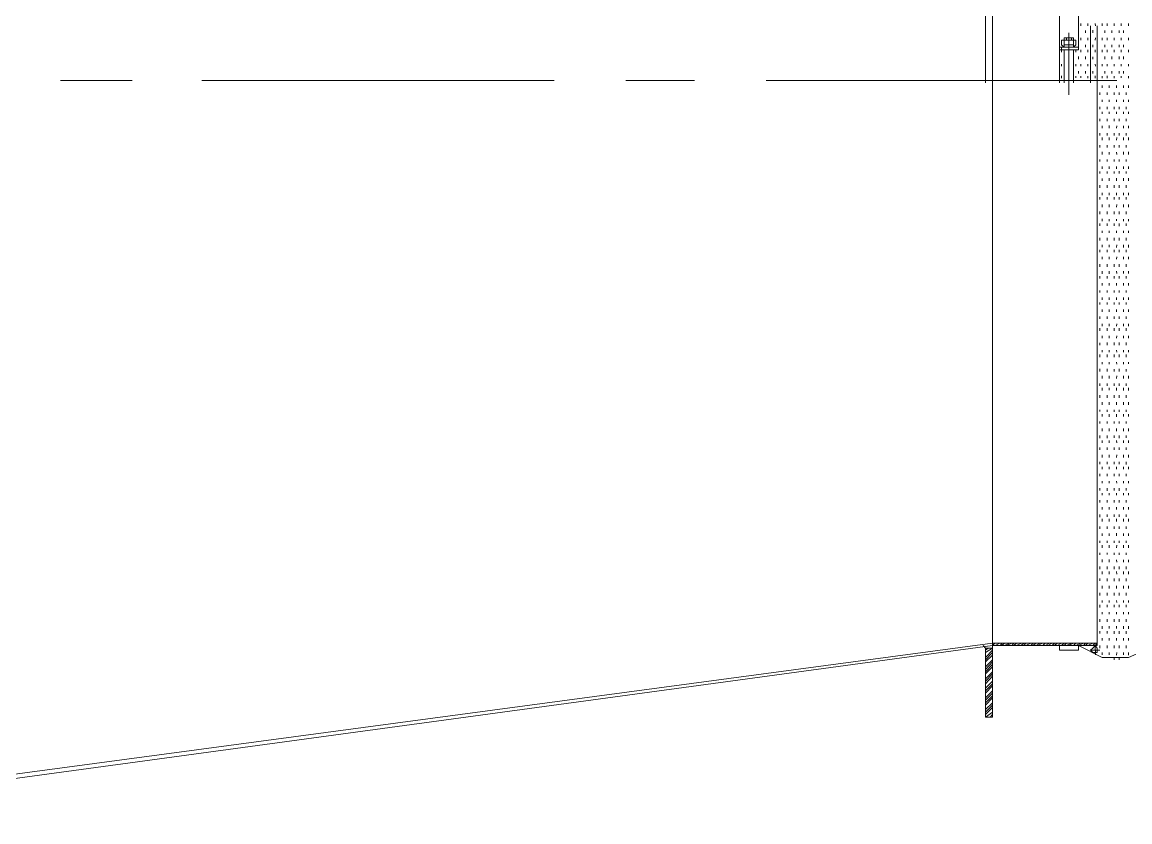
# Model space of a CAD drawing. Header units: centimetres. Extents: x -9345 to 11316, y -7197 to -3465.
# Drawn here: x 6477.5 to 6635.6, y -6423.5 to -6309.4 of the extents above; entities that cross this region are included whole.
import ezdxf

# ---------------------------------------------------------------- set-up
doc = ezdxf.new("R2010")
doc.units = ezdxf.units.CM
doc.layers.add('EXF', color=22, linetype='Continuous', lineweight=9)
doc.layers.add('exf çizimi_dwg', color=8, linetype='Continuous', lineweight=9)

# ---------------------------------------------------------------- blocks, each defined once
blk = doc.blocks.new('exf çizimi_dwg-1497134-_123_30 TEKNİK KAT _ TECHNICAL LEVEL')
at = {"layer": 'EXF', "color": 8}
for p, q in [((-0.8151, 0.6651), (-0.8186, 0.6652)), ((-0.8078, 0.6785), (-0.8114, 0.6785)), ((-0.8079, 0.6714), (-0.8114, 0.6714)), ((-0.7981, 0.6649), (-0.8016, 0.6649)), ((-0.7979, 0.6748), (-0.8015, 0.6749)), ((-0.7874, 0.6711), (-0.7909, 0.6712)), ((-0.7873, 0.6782), (-0.7908, 0.6783)), ((-0.7775, 0.6646), (-0.7811, 0.6647)), ((-0.7774, 0.6746), (-0.781, 0.6746)), ((-0.7704, 0.6709), (-0.7739, 0.6709)), ((-0.7703, 0.678), (-0.7738, 0.6781)), ((-0.7605, 0.6644), (-0.764, 0.6645)), ((-0.7604, 0.6744), (-0.7639, 0.6744)), ((-0.7505, 0.6707), (-0.7534, 0.6707)), ((-0.7504, 0.6778), (-0.7533, 0.6778)), ((-0.74, 0.6642), (-0.7435, 0.6642)), ((-0.7399, 0.6741), (-0.7434, 0.6741)), ((-0.7335, 0.6705), (-0.7364, 0.6705)), ((-0.7334, 0.6776), (-0.7363, 0.6776)), ((-0.723, 0.664), (-0.7265, 0.664)), ((-0.7228, 0.6739), (-0.7264, 0.6739)), ((-0.7129, 0.6773), (-0.7165, 0.6773)), ((-0.713, 0.6702), (-0.7165, 0.6702)), ((-0.7023, 0.6736), (-0.7059, 0.6737)), ((-0.6924, 0.6699), (-0.696, 0.67)), ((-0.6924, 0.6771), (-0.6959, 0.6771)), ((-0.6853, 0.6734), (-0.6889, 0.6735)), ((-0.6755, 0.6697), (-0.679, 0.6698)), ((-0.6754, 0.6768), (-0.6789, 0.6769)), ((-0.6655, 0.6732), (-0.6683, 0.6732)), ((-0.6549, 0.6695), (-0.6584, 0.6695)), ((-0.6548, 0.6766), (-0.6583, 0.6766)), ((-0.6485, 0.673), (-0.6513, 0.673)), ((-0.6378, 0.6764), (-0.6414, 0.6764)), ((-0.6379, 0.6693), (-0.6414, 0.6693)), ((-0.6279, 0.6727), (-0.6315, 0.6728)), ((-0.6173, 0.669), (-0.6209, 0.6691)), ((-0.6173, 0.6761), (-0.6208, 0.6762)), ((-0.6109, 0.6725), (-0.6145, 0.6726)), ((-0.6004, 0.6688), (-0.6039, 0.6688)), ((-0.6003, 0.6759), (-0.6038, 0.676)), ((-0.5904, 0.6723), (-0.5939, 0.6723)), ((-0.5805, 0.6686), (-0.5834, 0.6686)), ((-0.5804, 0.6757), (-0.5833, 0.6757)), ((-0.5734, 0.672), (-0.5769, 0.6721)), ((-0.5635, 0.6683), (-0.5663, 0.6684)), ((-0.5634, 0.6755), (-0.5662, 0.6755)), ((-0.5528, 0.6718), (-0.5564, 0.6718)), ((-0.543, 0.6681), (-0.5465, 0.6681)), ((-0.5429, 0.6752), (-0.5464, 0.6752)), ((-0.5358, 0.6716), (-0.5394, 0.6716)), ((-0.526, 0.6679), (-0.5295, 0.6679)), ((-0.5259, 0.675), (-0.5294, 0.675)), ((-0.5153, 0.6713), (-0.5188, 0.6714)), ((-0.5053, 0.6747), (-0.5089, 0.6748)), ((-0.5054, 0.6676), (-0.5089, 0.6677)), ((-0.4983, 0.6711), (-0.5018, 0.6712)), ((-0.4884, 0.6674), (-0.492, 0.6675)), ((-0.4883, 0.6745), (-0.4919, 0.6746)), ((-0.4785, 0.6709), (-0.4813, 0.6709)), ((-0.4679, 0.6672), (-0.4714, 0.6672)), ((-0.4678, 0.6743), (-0.4713, 0.6743)), ((-0.4615, 0.6707), (-0.4643, 0.6707)), ((-0.4509, 0.667), (-0.4544, 0.667)), ((-0.4508, 0.6741), (-0.4543, 0.6741)), ((-0.4409, 0.6704), (-0.4444, 0.6705)), ((-0.4303, 0.6667), (-0.4339, 0.6667)), ((-0.4303, 0.6738), (-0.4338, 0.6739)), ((-0.4239, 0.6702), (-0.4275, 0.6702)), ((-0.4133, 0.6665), (-0.4169, 0.6665)), ((-0.4132, 0.6736), (-0.4168, 0.6736)), ((-0.4034, 0.6699), (-0.4069, 0.67)), ((-0.3935, 0.6662), (-0.3963, 0.6663)), ((-0.3934, 0.6734), (-0.3962, 0.6734)), ((-0.3828, 0.6697), (-0.3864, 0.6697)), ((-0.3764, 0.6731), (-0.3793, 0.6732)), ((-0.3765, 0.666), (-0.3793, 0.6661)), ((-0.3658, 0.6695), (-0.3694, 0.6695)), ((-0.3559, 0.6658), (-0.3595, 0.6658)), ((-0.3558, 0.6729), (-0.3594, 0.6729)), ((-0.3453, 0.6692), (-0.3488, 0.6693)), ((-0.3389, 0.6656), (-0.3425, 0.6656)), ((-0.3389, 0.6727), (-0.3424, 0.6727)), ((-0.3283, 0.669), (-0.3318, 0.6691)), ((-0.3184, 0.6653), (-0.322, 0.6654)), ((-0.3183, 0.6724), (-0.3219, 0.6725)), ((-0.3085, 0.6688), (-0.3113, 0.6688)), ((-0.3014, 0.6651), (-0.3049, 0.6652)), ((-0.3013, 0.6722), (-0.3048, 0.6723)), ((-0.2914, 0.6686), (-0.2943, 0.6686)), ((-0.2809, 0.6649), (-0.2844, 0.6649)), ((-0.2808, 0.672), (-0.2843, 0.672)), ((-0.2709, 0.6683), (-0.2744, 0.6683)), ((-0.2638, 0.6646), (-0.2674, 0.6647)), ((-0.2638, 0.6718), (-0.2673, 0.6718)), ((-0.2539, 0.6681), (-0.2574, 0.6681)), ((-0.2433, 0.6644), (-0.2469, 0.6644)), ((-0.2432, 0.6715), (-0.2468, 0.6715)), ((-0.2334, 0.6678), (-0.2369, 0.6679)), ((-0.2263, 0.6642), (-0.2299, 0.6642)), ((-0.2262, 0.6713), (-0.2298, 0.6713)), ((-0.2164, 0.6676), (-0.2199, 0.6677)), ((-0.2065, 0.6639), (-0.2093, 0.664)), ((-0.2064, 0.671), (-0.2092, 0.6711)), ((-0.1958, 0.6674), (-0.1993, 0.6674)), ((-0.1894, 0.6708), (-0.1922, 0.6709)), ((-0.1788, 0.6672), (-0.1823, 0.6672)), ((-0.1688, 0.6706), (-0.1724, 0.6706)), ((-0.1582, 0.6669), (-0.1618, 0.667)), ((-0.1518, 0.6704), (-0.1554, 0.6704)), ((-0.1413, 0.6667), (-0.1448, 0.6667)), ((-0.1313, 0.6701), (-0.1348, 0.6702)), ((-0.1214, 0.6665), (-0.1243, 0.6665)), ((-0.1143, 0.6699), (-0.1178, 0.6699)), ((-0.1044, 0.6662), (-0.1072, 0.6663)), ((-0.0937, 0.6697), (-0.0973, 0.6697)), ((-0.0839, 0.666), (-0.0874, 0.666)), ((-0.0732, 0.6694), (-0.0768, 0.6694)), ((-0.0669, 0.6658), (-0.0704, 0.6658)), ((-0.0562, 0.6692), (-0.0597, 0.6692)), ((-0.0463, 0.6655), (-0.0499, 0.6656)), ((-0.0364, 0.6689), (-0.0392, 0.669)), ((-0.0293, 0.6653), (-0.0329, 0.6654)), ((-0.0194, 0.6687), (-0.0222, 0.6688)), ((-0.0088, 0.6651), (-0.0123, 0.6651)), ((0.0012, 0.6685), (-0.0024, 0.6685)), ((0.0146, 0.6683), (0.0118, 0.6683)), ((0.0316, 0.6681), (0.0288, 0.6681)), ((0.0522, 0.6678), (0.0486, 0.6679)), ((0.0692, 0.6676), (0.0657, 0.6677)), ((0.0897, 0.6674), (0.0862, 0.6674)), ((-0.8151, 0.658), (-0.8187, 0.658)), ((-0.8082, 0.6508), (-0.8117, 0.6509)), ((-0.808, 0.6615), (-0.8116, 0.6615)), ((-0.7982, 0.6578), (-0.8017, 0.6578)), ((-0.7876, 0.6506), (-0.7912, 0.6506)), ((-0.7875, 0.6612), (-0.791, 0.6612)), ((-0.7776, 0.6575), (-0.7812, 0.6576)), ((-0.7706, 0.6504), (-0.7741, 0.6504)), ((-0.7705, 0.661), (-0.774, 0.661)), ((-0.7606, 0.6573), (-0.7641, 0.6574)), ((-0.7508, 0.6501), (-0.7536, 0.6502)), ((-0.7506, 0.6607), (-0.7535, 0.6608)), ((-0.7401, 0.6571), (-0.7436, 0.6571)), ((-0.7338, 0.6499), (-0.7366, 0.65)), ((-0.7337, 0.6605), (-0.7365, 0.6606)), ((-0.7231, 0.6569), (-0.7266, 0.6569)), ((-0.7132, 0.6497), (-0.7168, 0.6497)), ((-0.7131, 0.6603), (-0.7167, 0.6603)), ((-0.7025, 0.6566), (-0.7061, 0.6567)), ((-0.7024, 0.6637), (-0.706, 0.6638)), ((-0.6927, 0.6494), (-0.6962, 0.6495)), ((-0.6926, 0.66), (-0.6961, 0.6601)), ((-0.6855, 0.6564), (-0.6891, 0.6564)), ((-0.6855, 0.6635), (-0.689, 0.6636)), ((-0.6757, 0.6492), (-0.6792, 0.6493)), ((-0.6756, 0.6598), (-0.6791, 0.6599)), ((-0.6657, 0.6562), (-0.6685, 0.6562)), ((-0.6656, 0.6633), (-0.6684, 0.6633)), ((-0.6551, 0.649), (-0.6587, 0.649)), ((-0.655, 0.6596), (-0.6585, 0.6596)), ((-0.6487, 0.6559), (-0.6515, 0.656)), ((-0.6486, 0.6631), (-0.6514, 0.6631)), ((-0.6382, 0.6487), (-0.6417, 0.6488)), ((-0.638, 0.6593), (-0.6416, 0.6594)), ((-0.6282, 0.6557), (-0.6317, 0.6557)), ((-0.6281, 0.6628), (-0.6316, 0.6628)), ((-0.6176, 0.6485), (-0.6211, 0.6485)), ((-0.6175, 0.6591), (-0.621, 0.6591)), ((-0.6111, 0.6555), (-0.6147, 0.6555)), ((-0.611, 0.6626), (-0.6146, 0.6626)), ((-0.6006, 0.6483), (-0.6041, 0.6483)), ((-0.6005, 0.6589), (-0.604, 0.6589)), ((-0.5906, 0.6552), (-0.5941, 0.6553)), ((-0.5905, 0.6623), (-0.594, 0.6624)), ((-0.5808, 0.648), (-0.5836, 0.6481)), ((-0.5806, 0.6586), (-0.5835, 0.6587)), ((-0.5735, 0.6621), (-0.5771, 0.6622)), ((-0.5736, 0.655), (-0.5771, 0.6551)), ((-0.5636, 0.6584), (-0.5665, 0.6585)), ((-0.553, 0.6548), (-0.5566, 0.6548)), ((-0.553, 0.6619), (-0.5565, 0.6619)), ((-0.5431, 0.6582), (-0.5466, 0.6582)), ((-0.5361, 0.6546), (-0.5396, 0.6546)), ((-0.536, 0.6617), (-0.5395, 0.6617)), ((-0.5261, 0.658), (-0.5296, 0.658)), ((-0.5155, 0.6543), (-0.519, 0.6543)), ((-0.5154, 0.6614), (-0.5189, 0.6615)), ((-0.5055, 0.6577), (-0.5091, 0.6578)), ((-0.4984, 0.6612), (-0.502, 0.6612)), ((-0.4985, 0.6541), (-0.502, 0.6541)), ((-0.4885, 0.6575), (-0.4921, 0.6575)), ((-0.4787, 0.6538), (-0.4815, 0.6539)), ((-0.4786, 0.661), (-0.4814, 0.661)), ((-0.468, 0.6572), (-0.4716, 0.6573)), ((-0.4617, 0.6536), (-0.4645, 0.6537)), ((-0.4616, 0.6607), (-0.4644, 0.6608)), ((-0.451, 0.657), (-0.4545, 0.6571)), ((-0.4411, 0.6534), (-0.4447, 0.6534)), ((-0.441, 0.6605), (-0.4446, 0.6605)), ((-0.4305, 0.6568), (-0.434, 0.6568)), ((-0.4241, 0.6532), (-0.4277, 0.6532)), ((-0.424, 0.6603), (-0.4276, 0.6603)), ((-0.4134, 0.6566), (-0.417, 0.6566)), ((-0.4036, 0.6529), (-0.4071, 0.653)), ((-0.4035, 0.66), (-0.407, 0.6601)), ((-0.3936, 0.6563), (-0.3965, 0.6564)), ((-0.383, 0.6527), (-0.3866, 0.6527)), ((-0.383, 0.6598), (-0.3865, 0.6598)), ((-0.3766, 0.6561), (-0.3795, 0.6562)), ((-0.366, 0.6525), (-0.3696, 0.6525)), ((-0.3659, 0.6596), (-0.3695, 0.6596)), ((-0.3561, 0.6559), (-0.3596, 0.6559)), ((-0.3455, 0.6522), (-0.349, 0.6522)), ((-0.3454, 0.6593), (-0.3489, 0.6593)), ((-0.3391, 0.6557), (-0.3426, 0.6557)), ((-0.3284, 0.6591), (-0.332, 0.6591)), ((-0.3285, 0.652), (-0.332, 0.652)), ((-0.3185, 0.6554), (-0.3221, 0.6554)), ((-0.3087, 0.6517), (-0.3115, 0.6518)), ((-0.3086, 0.6589), (-0.3114, 0.6589)), ((-0.3015, 0.6552), (-0.305, 0.6552)), ((-0.2916, 0.6515), (-0.2945, 0.6516)), ((-0.2915, 0.6586), (-0.2944, 0.6587)), ((-0.281, 0.6549), (-0.2845, 0.655)), ((-0.271, 0.6584), (-0.2746, 0.6584)), ((-0.2711, 0.6513), (-0.2746, 0.6513)), ((-0.264, 0.6547), (-0.2675, 0.6548)), ((-0.2541, 0.6511), (-0.2577, 0.6511)), ((-0.254, 0.6582), (-0.2576, 0.6582)), ((-0.2434, 0.6545), (-0.247, 0.6545)), ((-0.2336, 0.6508), (-0.2371, 0.6509)), ((-0.2335, 0.6579), (-0.237, 0.658)), ((-0.2265, 0.6543), (-0.23, 0.6543)), ((-0.2166, 0.6506), (-0.2201, 0.6506)), ((-0.2165, 0.6577), (-0.22, 0.6578)), ((-0.2066, 0.654), (-0.2094, 0.654)), ((-0.1959, 0.6575), (-0.1995, 0.6575)), ((-0.196, 0.6503), (-0.1995, 0.6504)), ((-0.1896, 0.6538), (-0.1924, 0.6538)), ((-0.1895, 0.6637), (-0.1923, 0.6638)), ((-0.179, 0.6501), (-0.1826, 0.6502)), ((-0.1789, 0.6572), (-0.1825, 0.6573)), ((-0.1691, 0.6536), (-0.1726, 0.6536)), ((-0.1689, 0.6635), (-0.1725, 0.6635)), ((-0.1585, 0.6499), (-0.162, 0.6499)), ((-0.1584, 0.657), (-0.1619, 0.657)), ((-0.152, 0.6533), (-0.1556, 0.6534)), ((-0.1519, 0.6633), (-0.1555, 0.6633)), ((-0.1415, 0.6497), (-0.145, 0.6497)), ((-0.1414, 0.6568), (-0.1449, 0.6568)), ((-0.1315, 0.6531), (-0.135, 0.6531)), ((-0.1314, 0.663), (-0.1349, 0.6631)), ((-0.1216, 0.6494), (-0.1245, 0.6495)), ((-0.1215, 0.6565), (-0.1244, 0.6566)), ((-0.1145, 0.6529), (-0.1181, 0.6529)), ((-0.1144, 0.6628), (-0.1179, 0.6628)), ((-0.1046, 0.6492), (-0.1075, 0.6493)), ((-0.1046, 0.6563), (-0.1074, 0.6564)), ((-0.094, 0.6526), (-0.0975, 0.6527)), ((-0.0938, 0.6625), (-0.0974, 0.6626)), ((-0.0841, 0.649), (-0.0876, 0.649)), ((-0.084, 0.6561), (-0.0875, 0.6561)), ((-0.0734, 0.6524), (-0.077, 0.6524)), ((-0.0733, 0.6623), (-0.0768, 0.6623)), ((-0.0671, 0.6488), (-0.0706, 0.6488)), ((-0.067, 0.6559), (-0.0705, 0.6559)), ((-0.0564, 0.6522), (-0.0599, 0.6522)), ((-0.0563, 0.6621), (-0.0598, 0.6621)), ((-0.0465, 0.6485), (-0.0501, 0.6485)), ((-0.0464, 0.6556), (-0.05, 0.6557)), ((-0.0366, 0.6519), (-0.0394, 0.6519)), ((-0.0364, 0.6618), (-0.0393, 0.6619)), ((-0.0295, 0.6483), (-0.0331, 0.6483)), ((-0.0295, 0.6554), (-0.033, 0.6554)), ((-0.0196, 0.6517), (-0.0224, 0.6517)), ((-0.0195, 0.6616), (-0.0223, 0.6617)), ((-0.009, 0.648), (-0.0126, 0.6481)), ((-0.0089, 0.6551), (-0.0125, 0.6552)), ((0.001, 0.6514), (-0.0026, 0.6515)), ((0.0011, 0.6614), (-0.0025, 0.6614)), ((0.0081, 0.6514), (0.0019, 0.1512)), ((0.0145, 0.6577), (0.0117, 0.6577)), ((0.0216, 0.6548), (0.018, 0.6548)), ((0.0216, 0.6611), (0.0181, 0.6612)), ((0.0315, 0.6575), (0.0287, 0.6575)), ((0.0421, 0.6545), (0.0385, 0.6546)), ((0.0422, 0.6609), (0.0386, 0.6609)), ((0.0521, 0.6572), (0.0485, 0.6572)), ((0.0592, 0.6607), (0.0556, 0.6607)), ((0.0591, 0.6543), (0.0556, 0.6543)), ((0.0691, 0.657), (0.0655, 0.657)), ((0.0796, 0.6541), (0.0761, 0.6541)), ((0.0797, 0.6604), (0.0762, 0.6604)), ((0.0896, 0.6567), (0.086, 0.6568)), ((-0.8083, 0.6409), (-0.8118, 0.641)), ((-0.7984, 0.6373), (-0.8019, 0.6373)), ((-0.7983, 0.6479), (-0.8018, 0.6479)), ((-0.7878, 0.6407), (-0.7913, 0.6407)), ((-0.7779, 0.637), (-0.7814, 0.6371)), ((-0.7778, 0.6476), (-0.7813, 0.6477)), ((-0.7707, 0.6405), (-0.7743, 0.6405)), ((-0.7609, 0.6368), (-0.7644, 0.6369)), ((-0.7607, 0.6474), (-0.7643, 0.6475)), ((-0.7509, 0.6402), (-0.7537, 0.6403)), ((-0.7403, 0.6366), (-0.7439, 0.6366)), ((-0.7402, 0.6472), (-0.7437, 0.6472)), ((-0.7339, 0.64), (-0.7368, 0.64)), ((-0.7233, 0.6363), (-0.7269, 0.6364)), ((-0.7232, 0.6469), (-0.7267, 0.647)), ((-0.7133, 0.6398), (-0.7169, 0.6398)), ((-0.7028, 0.6361), (-0.7063, 0.6361)), ((-0.7027, 0.6467), (-0.7062, 0.6467)), ((-0.6928, 0.6395), (-0.6964, 0.6395)), ((-0.6858, 0.6359), (-0.6893, 0.6359)), ((-0.6857, 0.6465), (-0.6892, 0.6465)), ((-0.6758, 0.6393), (-0.6794, 0.6393)), ((-0.666, 0.6356), (-0.6688, 0.6357)), ((-0.6658, 0.6462), (-0.6686, 0.6463)), ((-0.6553, 0.639), (-0.6588, 0.6391)), ((-0.6489, 0.6354), (-0.6518, 0.6355)), ((-0.6488, 0.646), (-0.6516, 0.6461)), ((-0.6383, 0.6388), (-0.6418, 0.6389)), ((-0.6284, 0.6352), (-0.6319, 0.6352)), ((-0.6283, 0.6458), (-0.6318, 0.6458)), ((-0.6177, 0.6386), (-0.6213, 0.6386)), ((-0.6114, 0.635), (-0.615, 0.635)), ((-0.6112, 0.6456), (-0.6148, 0.6456)), ((-0.6007, 0.6384), (-0.6043, 0.6384)), ((-0.5909, 0.6347), (-0.5944, 0.6347)), ((-0.5907, 0.6453), (-0.5943, 0.6454)), ((-0.5809, 0.6381), (-0.5837, 0.6382)), ((-0.5739, 0.6345), (-0.5774, 0.6345)), ((-0.5737, 0.6451), (-0.5773, 0.6451)), ((-0.5639, 0.6379), (-0.5667, 0.6379)), ((-0.5638, 0.6478), (-0.5666, 0.6479)), ((-0.5533, 0.6342), (-0.5568, 0.6343)), ((-0.5532, 0.6448), (-0.5567, 0.6449)), ((-0.5433, 0.6377), (-0.5469, 0.6377)), ((-0.5432, 0.6476), (-0.5467, 0.6476)), ((-0.5363, 0.634), (-0.5398, 0.6341)), ((-0.5362, 0.6446), (-0.5397, 0.6447)), ((-0.5264, 0.6374), (-0.5299, 0.6375)), ((-0.5262, 0.6474), (-0.5298, 0.6474)), ((-0.5158, 0.6338), (-0.5193, 0.6338)), ((-0.5156, 0.6444), (-0.5192, 0.6444)), ((-0.5058, 0.6372), (-0.5093, 0.6372)), ((-0.5057, 0.6471), (-0.5092, 0.6472)), ((-0.4988, 0.6336), (-0.5023, 0.6336)), ((-0.4986, 0.6442), (-0.5022, 0.6442)), ((-0.4888, 0.637), (-0.4923, 0.637)), ((-0.4887, 0.6469), (-0.4922, 0.6469)), ((-0.4789, 0.6333), (-0.4818, 0.6334)), ((-0.4788, 0.6439), (-0.4816, 0.644)), ((-0.4682, 0.6367), (-0.4718, 0.6368)), ((-0.4681, 0.6466), (-0.4717, 0.6467)), ((-0.4619, 0.6331), (-0.4647, 0.6331)), ((-0.4618, 0.6437), (-0.4646, 0.6437)), ((-0.4512, 0.6365), (-0.4548, 0.6366)), ((-0.4511, 0.6464), (-0.4547, 0.6465)), ((-0.4414, 0.6329), (-0.4449, 0.6329)), ((-0.4412, 0.6435), (-0.4448, 0.6435)), ((-0.4307, 0.6363), (-0.4343, 0.6363)), ((-0.4306, 0.6462), (-0.4341, 0.6462)), ((-0.4244, 0.6326), (-0.4279, 0.6327)), ((-0.4243, 0.6432), (-0.4278, 0.6433)), ((-0.4137, 0.636), (-0.4172, 0.6361)), ((-0.4136, 0.646), (-0.4171, 0.646)), ((-0.4038, 0.6324), (-0.4074, 0.6324)), ((-0.4037, 0.643), (-0.4072, 0.643)), ((-0.3939, 0.6358), (-0.3967, 0.6358)), ((-0.3937, 0.6457), (-0.3966, 0.6458)), ((-0.3832, 0.6427), (-0.3867, 0.6428)), ((-0.3769, 0.6356), (-0.3797, 0.6356)), ((-0.3767, 0.6455), (-0.3796, 0.6455)), ((-0.3661, 0.6425), (-0.3697, 0.6426)), ((-0.3563, 0.6353), (-0.3599, 0.6354)), ((-0.3562, 0.6453), (-0.3598, 0.6453)), ((-0.3456, 0.6423), (-0.3491, 0.6423)), ((-0.3393, 0.6351), (-0.3429, 0.6352)), ((-0.3392, 0.645), (-0.3427, 0.6451)), ((-0.3286, 0.6421), (-0.3322, 0.6421)), ((-0.3188, 0.6349), (-0.3223, 0.6349)), ((-0.3187, 0.6448), (-0.3222, 0.6448)), ((-0.3088, 0.6418), (-0.3116, 0.6419)), ((-0.3018, 0.6347), (-0.3053, 0.6347)), ((-0.3016, 0.6446), (-0.3052, 0.6446)), ((-0.2918, 0.6416), (-0.2946, 0.6416)), ((-0.2812, 0.6344), (-0.2848, 0.6345)), ((-0.2811, 0.6443), (-0.2847, 0.6444)), ((-0.2712, 0.6414), (-0.2748, 0.6414)), ((-0.2642, 0.6342), (-0.2678, 0.6342)), ((-0.2641, 0.6441), (-0.2677, 0.6442)), ((-0.2542, 0.6411), (-0.2578, 0.6412)), ((-0.2437, 0.6339), (-0.2472, 0.634)), ((-0.2436, 0.6439), (-0.2471, 0.6439)), ((-0.2337, 0.6409), (-0.2372, 0.6409)), ((-0.2267, 0.6337), (-0.2302, 0.6338)), ((-0.2266, 0.6437), (-0.2301, 0.6437)), ((-0.2167, 0.6407), (-0.2202, 0.6407)), ((-0.2069, 0.6335), (-0.2097, 0.6335)), ((-0.2067, 0.6434), (-0.2096, 0.6434)), ((-0.1961, 0.6404), (-0.1997, 0.6405)), ((-0.1898, 0.6333), (-0.1927, 0.6333)), ((-0.1897, 0.6432), (-0.1926, 0.6432)), ((-0.1791, 0.6402), (-0.1827, 0.6403)), ((-0.1693, 0.633), (-0.1728, 0.6331)), ((-0.1692, 0.6429), (-0.1727, 0.643)), ((-0.1586, 0.64), (-0.1621, 0.64)), ((-0.1523, 0.6328), (-0.1559, 0.6329)), ((-0.1522, 0.6427), (-0.1557, 0.6428)), ((-0.1416, 0.6398), (-0.1451, 0.6398)), ((-0.1318, 0.6326), (-0.1353, 0.6326)), ((-0.1316, 0.6425), (-0.1352, 0.6425)), ((-0.1218, 0.6395), (-0.1246, 0.6395)), ((-0.1148, 0.6324), (-0.1183, 0.6324)), ((-0.1147, 0.6423), (-0.1182, 0.6423)), ((-0.1048, 0.6393), (-0.1076, 0.6393)), ((-0.0941, 0.642), (-0.0976, 0.6421)), ((-0.0842, 0.639), (-0.0877, 0.6391)), ((-0.0736, 0.6418), (-0.0771, 0.6418)), ((-0.0672, 0.6388), (-0.0707, 0.6389)), ((-0.0565, 0.6416), (-0.0601, 0.6416)), ((-0.0467, 0.6386), (-0.0502, 0.6386)), ((-0.0367, 0.6413), (-0.0395, 0.6413)), ((-0.0297, 0.6384), (-0.0332, 0.6384)), ((-0.0197, 0.6411), (-0.0226, 0.6411)), ((-0.0091, 0.6381), (-0.0127, 0.6382)), ((0.0009, 0.6408), (-0.0027, 0.6409)), ((0.0143, 0.6378), (0.0114, 0.6379)), ((0.0144, 0.6477), (0.0115, 0.6478)), ((0.0213, 0.6342), (0.0178, 0.6343)), ((0.0214, 0.6441), (0.0179, 0.6442)), ((0.0313, 0.6376), (0.0284, 0.6377)), ((0.0314, 0.6475), (0.0285, 0.6476)), ((0.0419, 0.634), (0.0383, 0.634)), ((0.042, 0.6439), (0.0384, 0.6439)), ((0.0518, 0.6374), (0.0482, 0.6374)), ((0.0519, 0.6473), (0.0484, 0.6473)), ((0.0588, 0.6337), (0.0553, 0.6338)), ((0.059, 0.6437), (0.0554, 0.6437)), ((0.0688, 0.6372), (0.0653, 0.6372)), ((0.0689, 0.6471), (0.0654, 0.6471)), ((0.0794, 0.6335), (0.0758, 0.6335)), ((0.0795, 0.6434), (0.076, 0.6435)), ((0.0893, 0.6369), (0.0858, 0.6369)), ((0.0895, 0.6468), (0.0859, 0.6469)), ((-0.7951, 0.6202), (-0.7987, 0.6167)), ((-0.7951, 0.6167), (-0.7987, 0.6139)), ((-0.795, 0.6273), (-0.7986, 0.6202)), ((-0.795, 0.6308), (-0.7985, 0.6274)), ((-0.3833, 0.6321), (-0.3868, 0.6322)), ((-0.3663, 0.6319), (-0.3698, 0.632)), ((-0.3457, 0.6317), (-0.3493, 0.6317)), ((-0.3288, 0.6315), (-0.3323, 0.6315)), ((-0.3089, 0.6312), (-0.3117, 0.6313)), ((-0.2919, 0.631), (-0.2947, 0.631)), ((-0.2714, 0.6308), (-0.2749, 0.6308)), ((-0.2543, 0.6305), (-0.2579, 0.6306)), ((-0.2338, 0.6303), (-0.2374, 0.6303)), ((-0.2168, 0.6301), (-0.2204, 0.6301)), ((-0.1963, 0.6298), (-0.1998, 0.6299)), ((-0.1793, 0.6296), (-0.1828, 0.6297)), ((-0.1587, 0.6294), (-0.1622, 0.6294)), ((-0.1417, 0.6292), (-0.1453, 0.6292)), ((-0.1219, 0.6289), (-0.1247, 0.6289)), ((-0.1049, 0.6287), (-0.1077, 0.6287)), ((-0.0942, 0.6321), (-0.0977, 0.6321)), ((-0.0843, 0.6284), (-0.0879, 0.6285)), ((-0.0737, 0.6318), (-0.0772, 0.6319)), ((-0.0673, 0.6282), (-0.0709, 0.6283)), ((-0.0567, 0.6316), (-0.0602, 0.6317)), ((-0.0468, 0.628), (-0.0503, 0.628)), ((-0.0368, 0.6314), (-0.0397, 0.6314)), ((-0.0298, 0.6278), (-0.0333, 0.6278)), ((-0.0198, 0.6312), (-0.0227, 0.6312)), ((-0.0092, 0.6275), (-0.0128, 0.6276)), ((0.0007, 0.6309), (-0.0028, 0.631)), ((0.0141, 0.6208), (0.0112, 0.6209)), ((0.0142, 0.6308), (0.0113, 0.6308)), ((0.0212, 0.6236), (0.0176, 0.6236)), ((0.0211, 0.6172), (0.0176, 0.6173)), ((0.0311, 0.6206), (0.0282, 0.6207)), ((0.0312, 0.6305), (0.0283, 0.6306)), ((0.0416, 0.617), (0.0381, 0.617)), ((0.0417, 0.6233), (0.0382, 0.6234)), ((0.0516, 0.6204), (0.048, 0.6204)), ((0.0517, 0.6303), (0.0482, 0.6303)), ((0.0586, 0.6168), (0.0551, 0.6168)), ((0.0587, 0.6231), (0.0552, 0.6231)), ((0.0686, 0.6202), (0.0651, 0.6202)), ((0.0687, 0.6301), (0.0652, 0.6301)), ((0.0792, 0.6165), (0.0756, 0.6165)), ((0.0792, 0.6228), (0.0757, 0.6229)), ((0.0891, 0.6199), (0.0856, 0.62)), ((0.0892, 0.6298), (0.0857, 0.6299)), ((-0.7953, 0.6032), (-0.7989, 0.5997)), ((-0.7952, 0.6103), (-0.7988, 0.6033)), ((0.0855, 0.6129), (0.0041, 0.6139)), ((0.0139, 0.6102), (0.0111, 0.6102)), ((0.021, 0.6066), (0.0174, 0.6066)), ((0.0309, 0.61), (0.0281, 0.61)), ((0.0415, 0.6063), (0.0379, 0.6064)), ((0.0515, 0.6097), (0.0479, 0.6098)), ((0.0585, 0.6061), (0.055, 0.6062)), ((0.0685, 0.6095), (0.0649, 0.6096)), ((0.079, 0.6059), (0.0755, 0.6059)), ((0.089, 0.6093), (0.0855, 0.6093)), ((-0.7955, 0.5862), (-0.7991, 0.5827)), ((-0.7953, 0.5997), (-0.799, 0.5933)), ((-0.7954, 0.5968), (-0.799, 0.5898)), ((-0.7955, 0.5898), (-0.799, 0.5863)), ((0.0512, 0.5892), (0.0038, 0.5898)), ((0.0137, 0.5932), (0.0109, 0.5932)), ((0.0138, 0.6003), (0.011, 0.6003)), ((0.0208, 0.5967), (0.0173, 0.5967)), ((0.0308, 0.6001), (0.0279, 0.6001)), ((0.0307, 0.593), (0.0279, 0.593)), ((0.0414, 0.5964), (0.0378, 0.5964)), ((0.0513, 0.5927), (0.0477, 0.5928)), ((0.0514, 0.5998), (0.0478, 0.5999)), ((0.0548, 0.5962), (0.0545, 0.5693)), ((0.0547, 0.5863), (0.0547, 0.5828)), ((0.0682, 0.589), (0.0647, 0.589)), ((0.0683, 0.5996), (0.0648, 0.5996)), ((0.0889, 0.5993), (0.0853, 0.5994)), ((-0.7957, 0.5692), (-0.7993, 0.5629)), ((-0.7955, 0.5826), (-0.7992, 0.5763)), ((-0.7956, 0.5763), (-0.7992, 0.5728)), ((-0.7957, 0.5728), (-0.7992, 0.5692)), ((0.0752, 0.5825), (-0.0134, 0.5836)), ((0.0511, 0.5758), (0.0036, 0.5763)), ((0.0135, 0.5726), (0.0106, 0.5727)), ((0.0205, 0.5697), (0.017, 0.5698)), ((0.0305, 0.5724), (0.0276, 0.5725)), ((0.0411, 0.5695), (0.0375, 0.5695)), ((0.0645, 0.5756), (0.0581, 0.5757)), ((-0.7959, 0.5557), (-0.7995, 0.5487)), ((-0.7958, 0.5657), (-0.7994, 0.5593)), ((-0.7958, 0.5593), (-0.7994, 0.5558)), ((-0.7961, 0.5388), (-0.7997, 0.5317)), ((-0.796, 0.5458), (-0.7996, 0.5423)), ((-0.796, 0.5423), (-0.7996, 0.5388)), ((-0.7959, 0.5522), (-0.7995, 0.5459)), ((-0.7963, 0.5253), (-0.7999, 0.5182)), ((-0.7962, 0.5288), (-0.7998, 0.5253)), ((-0.7962, 0.5316), (-0.7997, 0.5289)), ((-0.7965, 0.5083), (-0.8001, 0.5012)), ((-0.7964, 0.5147), (-0.8, 0.5119)), ((-0.7964, 0.5118), (-0.8, 0.5048)), ((-0.7963, 0.5182), (-0.7999, 0.5147)), ((-0.7966, 0.4948), (-0.8003, 0.4878)), ((-0.7966, 0.4977), (-0.8002, 0.4949)), ((-0.7966, 0.5012), (-0.8001, 0.4977)), ((-0.8988, 0.4855), (-0.9024, 0.4819)), ((-0.8952, 0.4854), (-0.9024, 0.4756)), ((-0.8889, 0.4854), (-0.8989, 0.4756)), ((-0.8853, 0.4853), (-0.8954, 0.4755)), ((-0.8818, 0.4853), (-0.8918, 0.4755)), ((-0.8747, 0.4852), (-0.8854, 0.4754)), ((-0.8719, 0.4851), (-0.8819, 0.4753)), ((-0.8683, 0.4851), (-0.8783, 0.4753)), ((-0.8648, 0.4851), (-0.8748, 0.4753)), ((-0.8577, 0.485), (-0.8684, 0.4752)), ((-0.8548, 0.4849), (-0.8649, 0.4751)), ((-0.8513, 0.4849), (-0.8613, 0.4751)), ((-0.8442, 0.4848), (-0.855, 0.475)), ((-0.8407, 0.4848), (-0.8514, 0.475)), ((-0.8379, 0.4847), (-0.8479, 0.4749)), ((-0.8308, 0.4846), (-0.8408, 0.4748)), ((-0.8272, 0.4846), (-0.838, 0.4748)), ((-0.8237, 0.4845), (-0.8344, 0.4748)), ((-0.8209, 0.4845), (-0.8309, 0.4747)), ((-0.8138, 0.4844), (-0.8238, 0.4746)), ((-0.8102, 0.4844), (-0.821, 0.4746)), ((-0.8067, 0.4843), (-0.8174, 0.4745)), ((-0.8039, 0.4779), (-0.8068, 0.4744)), ((-0.8005, 0.4708), (-0.804, 0.4744)), ((0.0006, 0.0492), (-0.0006, -0.0492)), ((-0.0019, -0.1512), (-0.0081, -0.6542)), ((-0.0093, -0.7534), (-0.0106, -0.8554))]:
    blk.add_line(p, q, dxfattribs=at)
at = {"layer": 'EXF', "color": 8, "flags": 128}
for points in [[(-0.7988, 0.6068), (-0.8154, 0.641), (-0.8149, 0.6786), (-0.8011, 0.7088), (-0.8039, 0.7089), (-0.8035, 0.7394), (-0.8007, 0.7393)], [(-0.8119, 0.6311), (-0.7985, 0.6309), (-0.8119, 0.6311), (-0.7985, 0.6309), (-0.7949, 0.6337), (-0.7968, 0.4842), (-0.8003, 0.4843), (-1.0747, -1.3623), (-1.0745, -1.3524)], [(-0.7949, 0.6337), (-0.7968, 0.4842), (-1.0676, -1.3624)], [(-0.8048, 0.6374), (-0.805, 0.6239), (-0.8048, 0.6374), (-0.805, 0.6239)], [(-0.7967, 0.4877), (-0.8003, 0.4843), (-0.7985, 0.6337), (0.0042, 0.6238), (0.0856, 0.6228)], [(-0.7952, 0.6139), (-0.7988, 0.6068), (-0.8052, 0.6069), (-0.8055, 0.58), (-0.7991, 0.5799)], [(0.0035, 0.57), (0.8161, 0.5599), (0.8164, 0.5868), (0.0513, 0.5963), (0.051, 0.5694)], [(0.0546, 0.5721), (0.0548, 0.5927), (0.0546, 0.5721), (0.051, 0.5722), (0.0474, 0.5722)], [(0.0583, 0.5891), (0.0647, 0.589), (0.0645, 0.5756), (0.0681, 0.5755), (0.0681, 0.5791), (0.0646, 0.5791), (0.0681, 0.5791), (0.0682, 0.5861), (0.0646, 0.5862), (0.0682, 0.5861), (0.0682, 0.589), (0.0681, 0.5755)], [(-0.8103, 0.4745), (-0.8038, 0.4843), (-0.804, 0.4744), (-0.9024, 0.4756), (-0.9023, 0.4855), (0.0023, 0.4743), (0.9105, 0.4631), (0.9104, 0.4532), (0.0022, 0.4644)]]:
    blk.add_lwpolyline(points, dxfattribs=at)
for points in [[(-0.8048, 0.6338), (-0.8084, 0.6338), (-0.8084, 0.631), (-0.8085, 0.6275), (-0.805, 0.6239), (-0.8021, 0.6274), (-0.7985, 0.6309), (-0.802, 0.6337), (-0.8048, 0.6338), (-0.8084, 0.6338), (-0.8084, 0.631), (-0.8085, 0.6275), (-0.805, 0.6239), (-0.8021, 0.6274), (-0.7985, 0.6309), (-0.802, 0.6337), (-0.8048, 0.6338), (-0.8084, 0.6338), (-0.8084, 0.631), (-0.8085, 0.6275), (-0.805, 0.6239), (-0.8021, 0.6274), (-0.7985, 0.6309), (-0.802, 0.6337)], [(0.0042, 0.6238), (-0.7985, 0.6337)], [(0.0645, 0.572), (0.0581, 0.5721), (0.0546, 0.5757), (0.0581, 0.5757), (0.0583, 0.5891), (0.0548, 0.5892), (0.0583, 0.5927), (0.0647, 0.5926), (0.0647, 0.589), (0.0645, 0.5756)]]:
    blk.add_lwpolyline(points, close=True, dxfattribs=at)

msp = doc.modelspace()

# ---------------------------------------------------------------- block references
at = {"layer": 'exf çizimi_dwg', "extrusion": (0, 0, -1), "xscale": 100.0000000000001, "yscale": 100.0000000000001, "zscale": -99.99999999999999, "rotation": 90.70833904718141}
msp.add_blockref('exf çizimi_dwg-1497134-_123_30 TEKNİK KAT _ TECHNICAL LEVEL', (-6568.58, -6317.74), dxfattribs=at)

doc.saveas('drawing.dxf')
